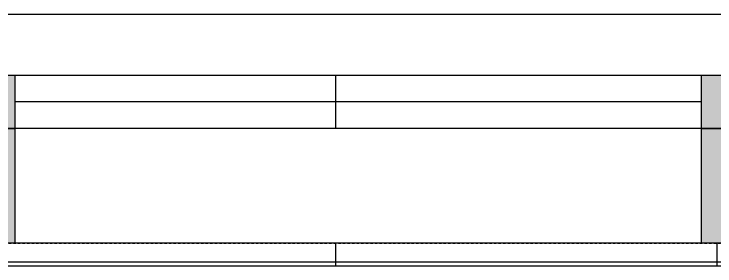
# Model space of a CAD drawing. Extents: x -5566 to 5867, y -120 to 4683.
# Drawn here: x -2136.1 to -2044.2, y 4188 to 4221 of the extents above; entities that cross this region are included whole.
import ezdxf

# ---------------------------------------------------------------- set-up
doc = ezdxf.new("R2010")
doc.units = 0
doc.linetypes.add('DASH', pattern=[0.6, 0.3, -0.3])
for name, color, linetype in [('A-GLAZ', 151, 'CONTINUOUS'), ('A-GLAZ-HDLN', 1, 'DASH'), ('A-WALL', 113, 'CONTINUOUS'), ('I-WALL', 2, 'CONTINUOUS')]:
    doc.layers.add(name, color=color, linetype=linetype)
pattern_1 = [(0, (-2894, -11.5), (0, 100), []), (90, (-2894, -11.5), (-50, 3e-15), [])]

# ---------------------------------------------------------------- blocks, each defined once
blk = doc.blocks.new('AR_ALUM_SGL_KEEP_DOWNOPEN5')
at = {"layer": 'A-GLAZ'}
h = blk.add_hatch(color=256, dxfattribs=at)
h.paths.add_polyline_path([(-50, 4), (-45, 4), (-45, 11), (-50, 11)], flags=0)
h.paths.add_polyline_path([(45, 4), (50, 4), (50, 11), (45, 11)], flags=0)
h = blk.add_hatch(dxfattribs=at)
h.set_pattern_fill('FP_25', color=256, style=0, pattern_type=2)
h.set_pattern_definition(pattern_1)
h.paths.add_polyline_path([(-45, 4), (45, 4), (45, 11), (-45, 11)], flags=0)
for points in [[(-50, -4), (-50, -11), (-45, -11), (-45, 4), (-50, 4)], [(45, -6.549), (45, -11), (50, -11), (50, 4), (45, 4), (45, -4)]]:
    blk.add_hatch(color=256, dxfattribs=at).paths.add_polyline_path(points, flags=0)
h = blk.add_hatch(dxfattribs=at)
h.set_pattern_fill('FP_25', color=256, style=0, pattern_type=2)
h.set_pattern_definition(pattern_1)
h.paths.add_polyline_path([(-50, -11), (-50, -14), (50, -14), (50, -11), (-45, -11)], flags=0)
for p, q in [((-50, 11), (-45, 11)), ((-50, 4), (-50, 11)), ((-45, 11), (-45, 4)), ((-45, 11), (45, 11)), ((45, 11), (50, 11)), ((45, 4), (45, 11)), ((50, 11), (50, 4)), ((45, 7.5), (-45, 7.5)), ((-45, 4), (-50, 4)), ((-50, -11), (-50, 4)), ((-50, 4), (-45, 4)), ((45, 4), (-45, 4)), ((-45, 4), (-45, -11)), ((50, 4), (45, 4)), ((45, -11), (45, 4)), ((45, 4), (50, 4)), ((50, 4), (50, -11)), ((-50, -14), (-50, -11)), ((-45, -11), (-50, -11)), ((50, -11), (45, -11)), ((50, -11), (50, -14)), ((-50, -14), (50, -14))]:
    blk.add_line(p, q, dxfattribs=at)
at = {"layer": 'A-GLAZ-HDLN'}
blk.add_line((-50, -11), (50, -11), dxfattribs=at)

msp = doc.modelspace()

# ---------------------------------------------------------------- linework, layer by layer
at = {"layer": 'A-WALL'}
msp.add_line((-2541, 4220.992), (-2041, 4220.992), dxfattribs=at)
at = {"layer": 'I-WALL'}
msp.add_line((-2046, 4190.992), (-2136, 4190.992), dxfattribs=at)

# ---------------------------------------------------------------- block references
at = {"layer": 'A-GLAZ'}
msp.add_blockref('AR_ALUM_SGL_KEEP_DOWNOPEN5', (-2091, 4201.992), dxfattribs=at)

doc.saveas('drawing.dxf')
